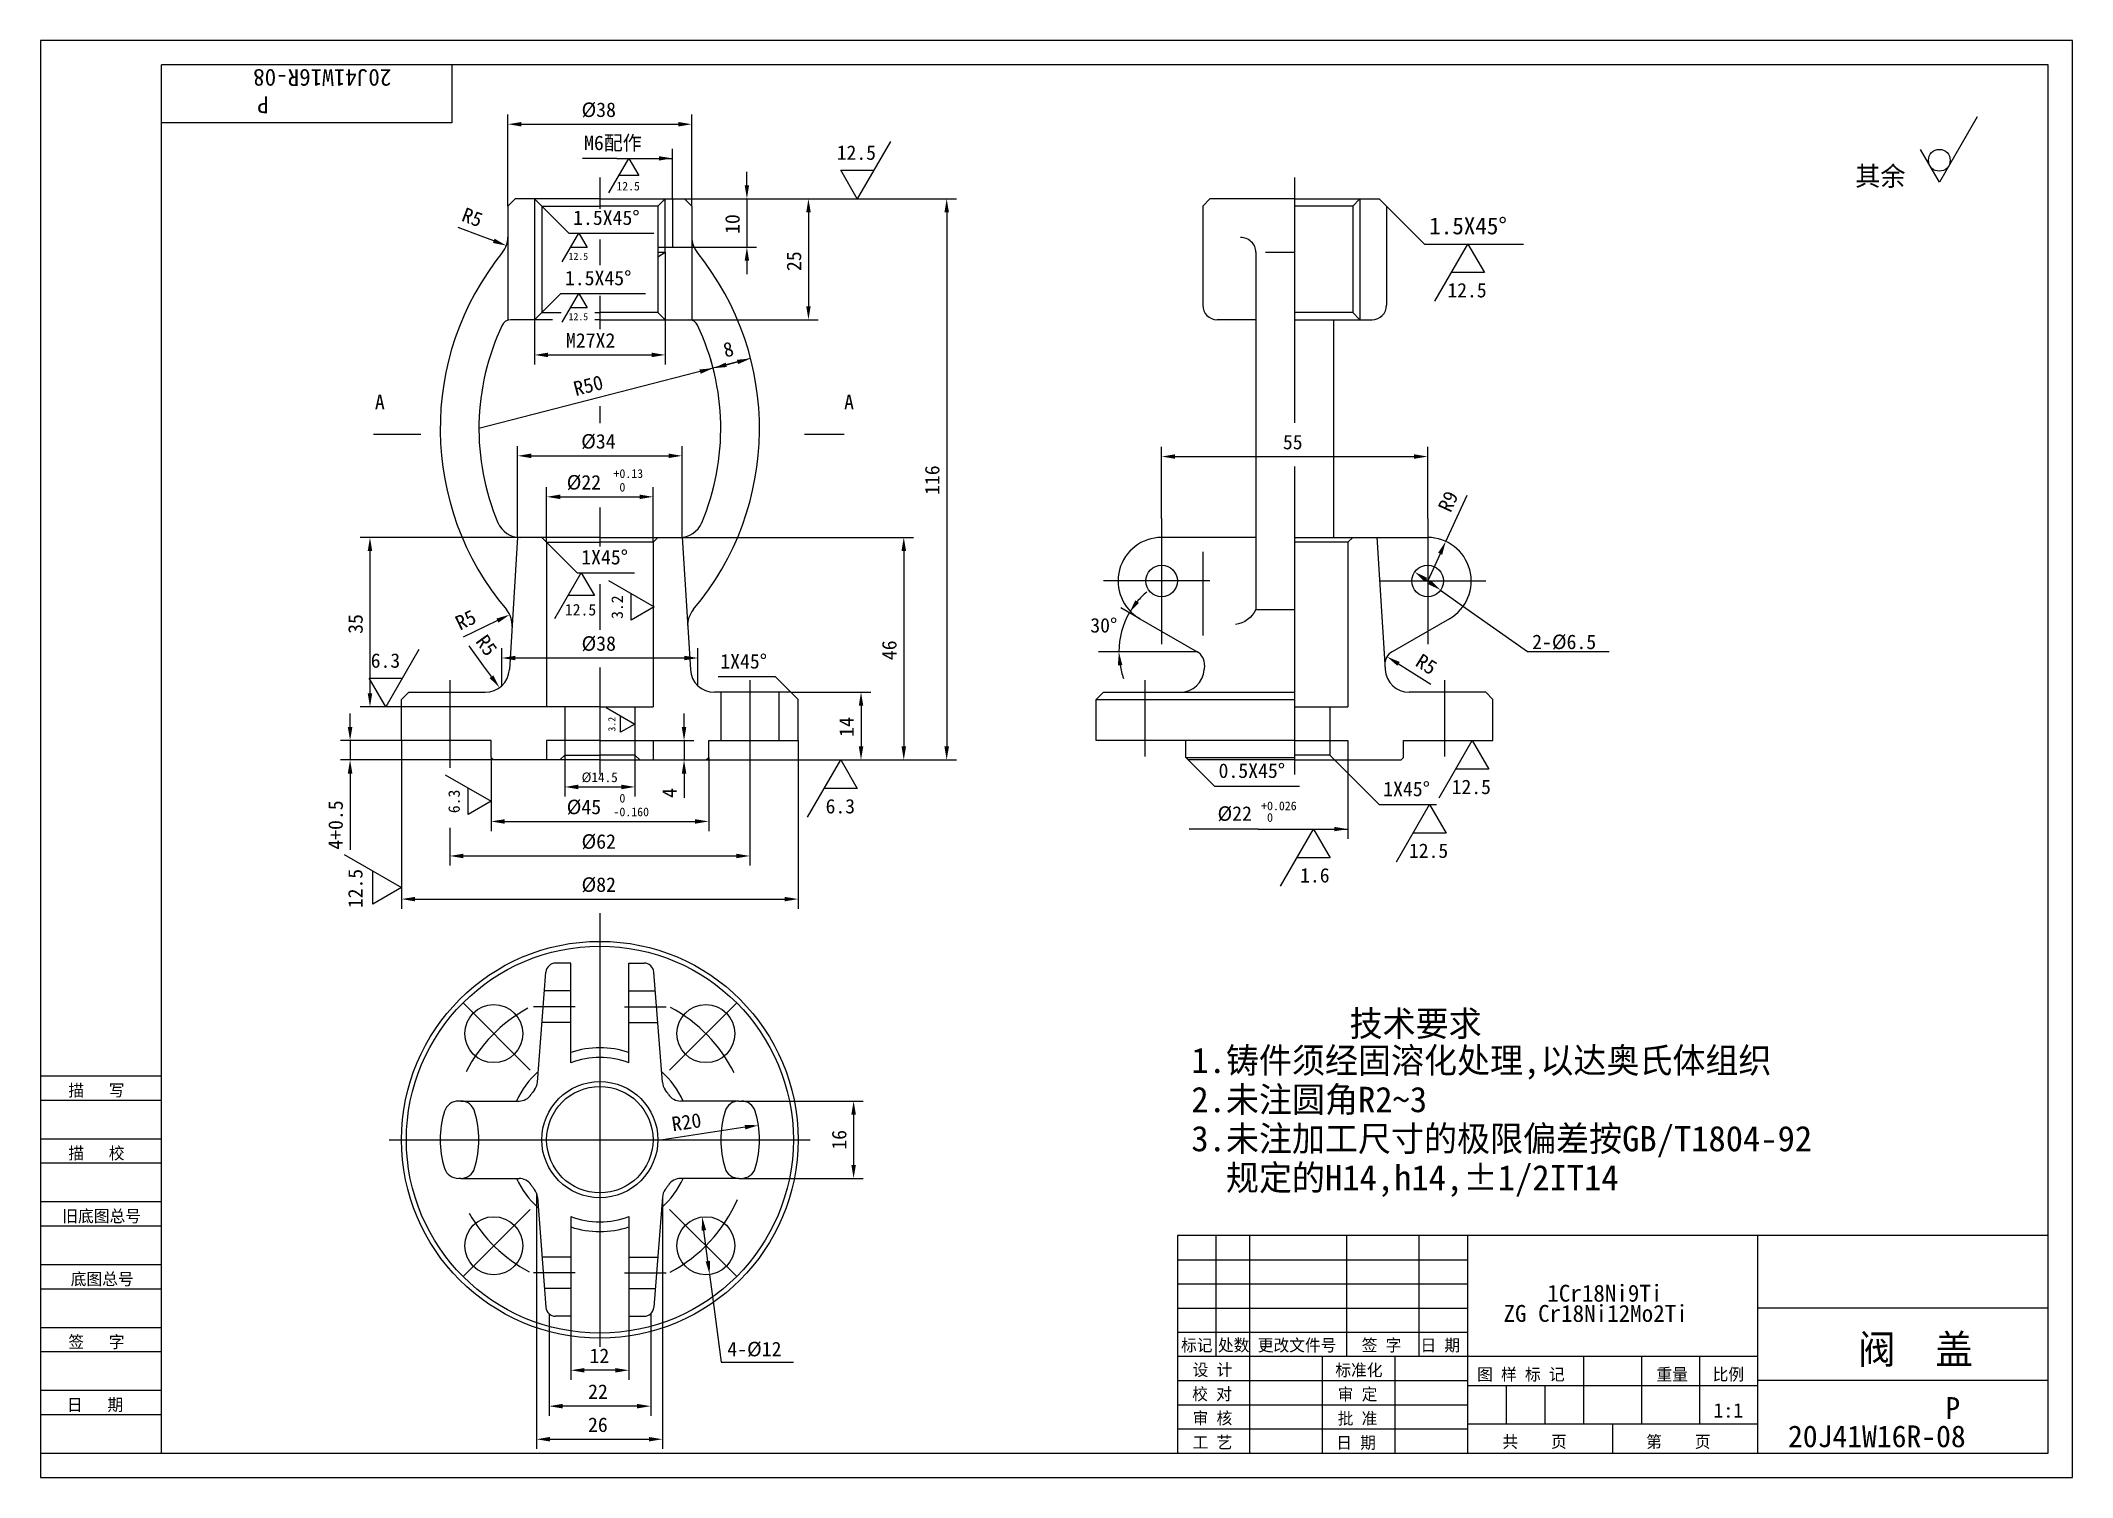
# Model space of a CAD drawing. Header units: metres. Extents: x 0 to 420, y 0 to 297.
import ezdxf

# ---------------------------------------------------------------- set-up
doc = ezdxf.new("R2010")
doc.units = ezdxf.units.M
for name, color, linetype in [('B', 3, 'Continuous'), ('C', 6, 'Continuous'), ('D', 1, 'Continuous'), ('FL', 5, 'Continuous'), ('T', 7, 'Continuous'), ('TL', 4, 'Continuous')]:
    doc.layers.add(name, color=color, linetype=linetype)

# ---------------------------------------------------------------- blocks, each defined once
blk = doc.blocks.new('TUKUN3')
at = {"layer": 'FL'}
for p, q in [((0, 297), (0, 0)), ((420, 297), (0, 297)), ((420, 0), (420, 297)), ((0, 78), (25, 78)), ((0, 70), (25, 70)), ((0, 65), (25, 65)), ((0, 57), (25, 57)), ((0, 52), (25, 52)), ((243, 25), (243, 50)), ((250, 5), (250, 50)), ((270, 25), (270, 50)), ((285, 25), (285, 50)), ((0, 44), (25, 44)), ((235, 45), (295, 45)), ((0, 39), (25, 39)), ((235, 40), (295, 40)), ((235, 35), (295, 35)), ((0, 31), (25, 31)), ((235, 30), (295, 30)), ((0, 26), (25, 26)), ((280, 5), (280, 25)), ((0, 18), (25, 18)), ((235, 20), (295, 20)), ((0, 13), (25, 13)), ((235, 15), (295, 15)), ((235, 10), (295, 10)), ((0, 0), (420, 0))]:
    blk.add_line(p, q, dxfattribs=at)
at = {"layer": 'TL'}
for p, q in [((25, 5), (25, 292)), ((415, 292), (25, 292)), ((85, 292), (85, 280)), ((415, 5), (415, 292)), ((85, 280), (25, 280)), ((0, 83), (25, 83)), ((235, 50), (235, 5)), ((415, 50), (235, 50)), ((295, 5), (295, 50)), ((355, 5), (355, 50)), ((415, 35), (355, 35)), ((355, 25), (235, 25)), ((265, 5), (265, 25)), ((319, 11), (319, 25)), ((331, 11), (331, 25)), ((343, 11), (343, 25)), ((295, 19), (355, 19)), ((303, 11), (303, 19)), ((311, 11), (311, 19)), ((415, 20), (355, 20)), ((355, 11), (295, 11)), ((325, 5), (325, 11)), ((0, 5), (415, 5))]:
    blk.add_line(p, q, dxfattribs=at)
at = {"layer": 'T'}
for s, p in [('描   写', (5.74, 78.76)), ('描   校', (5.74, 65.76)), ('旧底图总号', (4.49, 52.76)), ('底图总号', (6.22, 39.76)), ('签   字', (5.74, 26.76)), ('标记', (235.75, 26.07)), ('处数', (243.38, 26.07)), ('更改文件号', (251.61, 26.07)), ('签 字', (273.1, 26.07)), ('日 期', (285.23, 26.07)), ('设 计', (238.14, 20.99)), ('标准化', (267.65, 20.93)), ('图 样 标 记', (296.95, 20.04)), ('重量', (334.03, 20.04)), ('比例', (345.64, 20.04)), ('校 对', (238.05, 15.99)), ('审 定', (268.13, 15.93)), ('日   期', (5.45, 13.76)), ('审 核', (238.14, 10.99)), ('批 准', (268.13, 10.93)), ('工 艺', (238.14, 5.99)), ('日 期', (267.84, 5.93)), ('共    页', (302.18, 6.13)), ('第    页', (331.9, 6.13))]:
    blk.add_text(s, height=2.5, dxfattribs=at).set_placement(p)

msp = doc.modelspace()

# ---------------------------------------------------------------- linework, layer by layer
at = {"layer": 'B'}
for p, q in [((109.6, 100.55), (104.15, 100.55)), ((121.6, 100.55), (127.05, 100.55)), ((109.6, 94.05), (103.65, 94.05)), ((121.6, 94.05), (127.56, 94.05)), ((109.6, 45.55), (103.65, 45.55)), ((121.6, 45.55), (127.56, 45.55)), ((109.6, 39.05), (104.15, 39.05)), ((121.6, 39.05), (127.05, 39.05))]:
    msp.add_line(p, q, dxfattribs=at)
at = {"layer": 'C'}
for p, q in [((115.6, 268.72), (115.6, 262.24)), ((259.23, 268.72), (259.23, 217.98)), ((115.6, 255.88), (115.6, 250.58)), ((115.6, 244.22), (115.6, 237.33)), ((115.6, 221.44), (115.6, 217.95)), ((259.23, 208.98), (259.23, 145.3)), ((115.6, 200.46), (115.6, 192.43)), ((231.73, 198.21), (231.73, 172.23)), ((286.73, 198.21), (286.73, 172.23)), ((241.67, 185.3), (219.73, 185.3)), ((276.79, 185.3), (298.73, 185.3)), ((115.6, 184.66), (115.6, 175.21)), ((84.6, 164.77), (84.6, 149.03)), ((115.6, 167.43), (115.6, 145.3)), ((146.6, 164.77), (146.6, 149.03)), ((228.23, 164.77), (228.23, 149.03)), ((290.23, 164.77), (290.23, 149.03)), ((115.6, 116.63), (115.6, 26.96)), ((101.2, 84.21), (87.32, 98.09)), ((110.51, 97.3), (101.87, 97.3)), ((120.7, 97.3), (129.34, 97.3)), ((130.01, 84.21), (143.89, 98.09)), ((72.04, 69.8), (159.07, 69.8)), ((101.2, 55.4), (87.32, 41.52)), ((130.01, 55.4), (143.89, 41.52)), ((110.51, 42.3), (101.87, 42.3)), ((120.7, 42.3), (129.34, 42.3))]:
    msp.add_line(p, q, dxfattribs=at)
for start, end in [(118.74, 153.07), (26.42, 61.94), (209.34, 241.81), (297.93, 336.57)]:
    msp.add_arc((115.6, 69.8), 31, start, end, dxfattribs=at)
at = {"layer": 'D'}
for p, q in [((96.6, 262.8), (96.6, 281.72)), ((134.6, 262.8), (134.6, 281.72)), ((99.4, 279.72), (131.8, 279.72)), ((400.31, 281.28), (392.5, 267.76)), ((130.6, 264.3), (130.6, 274.66)), ((175.65, 276.13), (168.82, 264.3)), ((392.5, 267.76), (388.6, 274.52)), ((119.11, 272.66), (112.04, 272.66)), ((117.48, 265.56), (121.58, 272.66)), ((119.11, 272.66), (130.6, 272.66)), ((123.63, 269.11), (119.53, 269.11)), ((121.58, 272.66), (123.63, 269.11)), ((146, 267.1), (146, 269.9)), ((165.41, 270.21), (172.24, 270.21)), ((168.82, 264.3), (165.41, 270.21)), ((103.6, 262.8), (109.21, 257.19)), ((133.1, 264.3), (148, 264.3)), ((146, 264.3), (146, 254.3)), ((148, 264.3), (160.72, 264.3)), ((158.72, 261.5), (158.72, 242.1)), ((160.72, 264.3), (189.3, 264.3)), ((187.3, 261.5), (187.3, 151.1)), ((278.23, 262.8), (286.06, 254.96)), ((91.04, 256.61), (86.28, 258.4)), ((93.66, 255.62), (91.04, 256.61)), ((107.84, 251.27), (111.26, 257.19)), ((109.21, 257.19), (126.76, 257.19)), ((111.26, 257.19), (112.97, 254.23)), ((112.97, 254.23), (109.55, 254.23)), ((130.6, 254.3), (148, 254.3)), ((286.06, 254.96), (306.54, 254.96)), ((288.23, 243.13), (295.06, 254.96)), ((295.06, 254.96), (298.47, 249.05)), ((146, 251.5), (146, 248.7)), ((298.47, 249.05), (291.64, 249.05)), ((103.6, 240.8), (107.52, 244.72)), ((107.52, 244.72), (125.07, 244.72)), ((107.84, 238.8), (111.26, 244.72)), ((111.26, 244.72), (112.97, 241.76)), ((112.97, 241.76), (109.55, 241.76)), ((102.1, 239.3), (102.1, 230.03)), ((129.1, 239.3), (129.1, 230.03)), ((134.01, 239.3), (160.72, 239.3)), ((146.77, 231.28), (90.6, 216.8)), ((104.9, 232.03), (126.3, 232.03)), ((139.02, 229.28), (138.52, 231.22)), ((146.77, 231.28), (146.27, 233.21)), ((141.73, 229.98), (144.06, 230.58)), ((98.61, 194.33), (98.61, 213.17)), ((101.41, 211.17), (129.8, 211.17)), ((132.6, 194.33), (132.6, 213.17)), ((231.73, 198.21), (231.73, 213.02)), ((234.53, 211.02), (283.93, 211.02)), ((286.73, 198.21), (286.73, 213.02)), ((104.6, 193.3), (104.6, 204.7)), ((107.4, 202.7), (123.8, 202.7)), ((126.6, 193.3), (126.6, 204.7)), ((292.8, 198.58), (294.86, 203.07)), ((290.47, 193.48), (292.8, 198.58)), ((99.15, 194.3), (66.08, 194.3)), ((104.6, 193.3), (110.9, 187.01)), ((132.06, 194.3), (180.43, 194.3)), ((68.08, 191.5), (68.08, 162.1)), ((178.43, 191.5), (178.43, 151.1)), ((289.31, 190.94), (286.73, 185.3)), ((106.31, 177.54), (111.77, 187.01)), ((110.9, 187.01), (122.75, 187.01)), ((111.77, 187.01), (114.51, 182.27)), ((117.36, 185.41), (126.83, 179.95)), ((287.1, 185.04), (286.36, 185.56)), ((114.51, 182.27), (109.04, 182.27)), ((122.1, 177.22), (122.1, 182.68)), ((289.38, 183.42), (293.96, 180.19)), ((94.44, 177.12), (91.92, 175.9)), ((126.83, 179.95), (122.1, 177.22)), ((227.23, 177.5), (223.33, 179.75)), ((293.96, 180.19), (307.34, 170.75)), ((91.92, 175.9), (87.34, 173.69)), ((78.18, 171.13), (71.35, 159.3)), ((91.55, 167.78), (88.57, 171.9)), ((95.33, 163.65), (95.33, 171.38)), ((98.13, 169.38), (133.08, 169.38)), ((135.88, 163.65), (135.88, 171.38)), ((239.08, 170.66), (218.7, 170.66)), ((280.7, 168.17), (283.08, 166.68)), ((307.34, 170.75), (322.34, 170.75)), ((322.34, 170.75), (324.24, 170.75)), ((71.35, 159.3), (67.94, 165.21)), ((67.94, 165.21), (74.77, 165.21)), ((93.2, 165.52), (91.55, 167.78)), ((151.92, 165.49), (140.07, 165.49)), ((155.1, 162.3), (151.92, 165.49)), ((283.08, 166.68), (287.39, 163.98)), ((155.1, 162.3), (171.59, 162.3)), ((63.97, 155.1), (63.97, 157.9)), ((104.6, 159.3), (66.08, 159.3)), ((116.94, 159.14), (122.85, 155.73)), ((119.9, 154.02), (119.9, 157.43)), ((122.85, 155.73), (119.9, 154.02)), ((133.01, 155.1), (133.01, 157.9)), ((169.59, 159.5), (169.59, 151.1)), ((74.6, 152.3), (61.97, 152.3)), ((63.97, 152.3), (63.97, 148.3)), ((74.6, 152.3), (74.6, 117.54)), ((126.6, 152.3), (135.01, 152.3)), ((133.01, 152.3), (133.01, 148.3)), ((156.6, 152.3), (156.6, 117.54)), ((289.11, 140.47), (295.94, 152.3)), ((295.94, 152.3), (299.35, 146.38)), ((93.6, 148.3), (61.97, 148.3)), ((84.6, 149.03), (84.6, 146.66)), ((93.1, 148.8), (93.1, 133.59)), ((108.35, 149.3), (108.35, 140.72)), ((122.85, 149.3), (122.85, 140.72)), ((126.6, 148.3), (135.01, 148.3)), ((137.6, 148.3), (171.59, 148.3)), ((138.1, 148.8), (138.1, 133.59)), ((146.6, 149.03), (146.6, 126.45)), ((158.56, 136.47), (165.39, 148.3)), ((165.39, 148.3), (168.8, 142.38)), ((171.59, 148.3), (180.43, 148.3)), ((180.43, 148.3), (189.3, 148.3)), ((237.23, 148.3), (242.65, 142.88)), ((267.48, 148.3), (276.67, 139.1)), ((270.23, 148.3), (270.23, 132.01)), ((63.97, 145.5), (63.97, 142.7)), ((83.64, 145.25), (93.1, 139.79)), ((133.01, 145.5), (133.01, 142.7)), ((242.65, 142.88), (260.2, 142.88)), ((299.35, 146.38), (292.52, 146.38)), ((63.97, 142.7), (63.97, 129.75)), ((88.37, 137.06), (88.37, 142.52)), ((93.1, 139.79), (88.37, 137.06)), ((111.15, 142.72), (120.05, 142.72)), ((133.01, 142.7), (133.01, 140.46)), ((168.8, 142.38), (161.97, 142.38)), ((276.67, 139.1), (288.52, 139.1)), ((280.28, 127.27), (287.11, 139.1)), ((287.11, 139.1), (290.52, 133.19)), ((95.9, 135.59), (135.3, 135.59)), ((84.6, 134.29), (84.6, 126.45)), ((251.7, 134.01), (237.44, 134.01)), ((251.7, 134.01), (270.23, 134.01)), ((256.3, 122.18), (263.13, 134.01)), ((263.13, 134.01), (266.54, 128.1)), ((290.52, 133.19), (283.69, 133.19)), ((62.77, 128.76), (74.6, 121.93)), ((87.4, 128.45), (143.8, 128.45)), ((266.54, 128.1), (259.71, 128.1)), ((68.69, 118.51), (68.69, 125.34)), ((74.6, 121.93), (68.69, 118.51)), ((77.4, 119.54), (153.8, 119.54)), ((144.85, 77.8), (170.06, 77.8)), ((145.61, 72.37), (128.6, 69.8)), ((168.06, 75), (168.06, 64.6)), ((144.85, 61.8), (170.06, 61.8)), ((102.49, 58.77), (102.49, 5.88)), ((128.53, 57.93), (128.53, 5.88)), ((137.94, 44.71), (137.11, 51.06)), ((138.3, 41.93), (139.02, 36.38)), ((105.1, 33.84), (105.1, 12.72)), ((126.11, 33.84), (126.11, 12.72)), ((139.02, 36.38), (140.65, 23.79)), ((109.6, 33.3), (109.6, 20.14)), ((121.6, 33.3), (121.6, 20.14)), ((118.8, 22.14), (112.4, 22.14)), ((140.65, 23.79), (155.65, 23.79)), ((123.31, 14.72), (107.9, 14.72)), ((105.29, 7.88), (125.73, 7.88))]:
    msp.add_line(p, q, dxfattribs=at)
msp.add_circle((392.5, 272.26), 2.25, dxfattribs=at)
for start, end in [(130.15, 140.08), (150, 180), (189.92, 199.85)]:
    msp.add_arc((239.08, 170.66), 16.18, start, end, dxfattribs=at)
for points in [[(99.4, 280.19), (99.4, 279.25), (96.6, 279.72)], [(131.8, 280.19), (131.8, 279.25), (134.6, 279.72)], [(127.8, 273.11), (130.6, 272.66), (127.8, 272.21)], [(145.53, 267.1), (146.46, 267.1), (146, 264.3)], [(158.26, 261.5), (159.19, 261.5), (158.72, 264.3)], [(186.83, 261.5), (187.77, 261.5), (187.3, 264.3)], [(93.5, 255.18), (93.83, 256.06), (96.28, 254.63)], [(145.53, 251.5), (146.46, 251.5), (146, 254.3)], [(158.26, 242.1), (159.19, 242.1), (158.72, 239.3)], [(104.9, 232.5), (104.9, 231.57), (102.1, 232.03)], [(126.3, 232.5), (126.3, 231.57), (129.1, 232.03)], [(143.94, 231.03), (144.17, 230.13), (146.77, 231.28)], [(136.43, 228.13), (136.19, 229.03), (139.02, 229.28)], [(141.62, 230.43), (141.85, 229.53), (139.02, 229.28)], [(101.41, 211.64), (101.41, 210.71), (98.61, 211.17)], [(129.8, 211.64), (129.8, 210.71), (132.6, 211.17)], [(234.53, 211.49), (234.53, 210.55), (231.73, 211.02)], [(283.93, 211.49), (283.93, 210.55), (286.73, 211.02)], [(107.4, 203.16), (107.4, 202.23), (104.6, 202.7)], [(123.8, 203.16), (123.8, 202.23), (126.6, 202.7)], [(67.61, 191.5), (68.55, 191.5), (68.08, 194.3)], [(177.96, 191.5), (178.9, 191.5), (178.43, 194.3)], [(289.73, 190.74), (288.88, 191.13), (290.47, 193.48)], [(286.09, 185.18), (286.63, 185.94), (284.07, 187.17)], [(286.83, 184.66), (287.36, 185.42), (289.38, 183.42)], [(227.05, 180.78), (226.29, 181.31), (225.07, 178.75)], [(94.65, 176.7), (94.24, 177.54), (96.96, 178.34)], [(98.13, 169.84), (98.13, 168.91), (95.33, 169.38)], [(133.08, 169.84), (133.08, 168.91), (135.88, 169.38)], [(222.68, 167.83), (223.61, 167.91), (222.9, 170.66)], [(280.46, 167.77), (280.95, 168.56), (278.33, 169.65)], [(92.82, 165.24), (93.58, 165.79), (94.84, 163.25)], [(67.61, 162.1), (68.55, 162.1), (68.08, 159.3)], [(169.13, 159.5), (170.06, 159.5), (169.59, 162.3)], [(63.5, 155.1), (64.44, 155.1), (63.97, 152.3)], [(132.54, 155.1), (133.47, 155.1), (133.01, 152.3)], [(63.5, 145.5), (64.44, 145.5), (63.97, 148.3)], [(132.54, 145.5), (133.47, 145.5), (133.01, 148.3)], [(169.13, 151.1), (170.06, 151.1), (169.59, 148.3)], [(177.96, 151.1), (178.9, 151.1), (178.43, 148.3)], [(186.83, 151.1), (187.77, 151.1), (187.3, 148.3)], [(111.15, 143.19), (111.15, 142.25), (108.35, 142.72)], [(120.05, 143.19), (120.05, 142.25), (122.85, 142.72)], [(95.9, 136.05), (95.9, 135.12), (93.1, 135.59)], [(135.3, 136.05), (135.3, 135.12), (138.1, 135.59)], [(267.43, 134.46), (270.23, 134.01), (267.43, 133.56)], [(87.4, 128.92), (87.4, 127.99), (84.6, 128.45)], [(143.8, 128.92), (143.8, 127.99), (146.6, 128.45)], [(77.4, 120), (77.4, 119.07), (74.6, 119.54)], [(153.8, 120), (153.8, 119.07), (156.6, 119.54)], [(167.59, 75), (168.53, 75), (168.06, 77.8)], [(145.68, 71.91), (145.54, 72.84), (148.38, 72.79)], [(167.59, 64.6), (168.53, 64.6), (168.06, 61.8)], [(136.65, 51), (137.58, 51.12), (136.75, 53.83)], [(137.47, 44.65), (138.4, 44.77), (138.3, 41.93)], [(112.4, 22.6), (112.4, 21.67), (109.6, 22.14)], [(118.8, 22.6), (118.8, 21.67), (121.6, 22.14)], [(107.9, 15.19), (107.9, 14.25), (105.1, 14.72)], [(123.31, 15.19), (123.31, 14.25), (126.11, 14.72)], [(105.29, 8.35), (105.29, 7.42), (102.49, 7.88)], [(125.73, 8.35), (125.73, 7.42), (128.53, 7.88)]]:
    msp.add_solid(points, dxfattribs=at)
at = {"layer": 'FL'}
for p, q in [((102.1, 264.3), (102.1, 239.3)), ((130.6, 264.3), (130.6, 254.3)), ((272.73, 264.3), (272.73, 239.3)), ((129.1, 253.3), (129.1, 239.3))]:
    msp.add_line(p, q, dxfattribs=at)
at = {"layer": 'TL'}
for p, q in [((98.1, 264.3), (96.6, 262.8)), ((96.6, 262.8), (96.6, 239.21)), ((115.6, 264.3), (98.1, 264.3)), ((102.1, 264.3), (103.6, 262.8)), ((103.6, 262.8), (115.6, 262.8)), ((103.6, 262.8), (103.6, 240.8)), ((115.6, 264.3), (133.1, 264.3)), ((127.6, 262.8), (115.6, 262.8)), ((129.1, 264.3), (127.6, 262.8)), ((127.6, 262.8), (127.6, 240.8)), ((129.1, 253.3), (129.1, 264.3)), ((133.1, 264.3), (134.6, 262.8)), ((134.6, 262.8), (134.6, 239.21)), ((241.73, 264.3), (240.23, 262.8)), ((240.23, 262.8), (240.23, 242.3)), ((259.23, 264.3), (241.73, 264.3)), ((259.23, 264.3), (276.73, 264.3)), ((271.23, 262.8), (259.23, 262.8)), ((272.73, 264.3), (271.23, 262.8)), ((271.23, 262.8), (271.23, 240.8)), ((276.73, 264.3), (278.23, 262.8)), ((278.23, 262.8), (278.23, 242.3)), ((127.6, 254.3), (130.6, 254.3)), ((127.6, 252.3), (129.1, 253.3)), ((127.6, 253.3), (129.1, 253.3)), ((251.23, 253.25), (251.23, 179.39)), ((253.21, 253.25), (259.23, 253.25)), ((102.1, 239.3), (103.6, 240.8)), ((103.6, 240.8), (107.58, 240.8)), ((114.58, 240.8), (115.6, 240.8)), ((127.6, 240.8), (115.6, 240.8)), ((129.1, 239.3), (127.6, 240.8)), ((271.23, 240.8), (259.23, 240.8)), ((272.73, 239.3), (271.23, 240.8)), ((105.83, 239.3), (97.2, 239.3)), ((115.6, 239.3), (114.58, 239.3)), ((115.6, 239.3), (134.01, 239.3)), ((251.23, 239.3), (243.23, 239.3)), ((259.23, 239.3), (275.23, 239.3)), ((267.23, 239.3), (267.23, 194.3)), ((68.82, 215.62), (78.57, 215.62)), ((157.9, 215.62), (166.09, 215.62)), ((98.61, 194.33), (96.9, 166.99)), ((115.6, 194.3), (99.15, 194.3)), ((104.6, 193.3), (103.6, 194.3)), ((104.6, 193.3), (115.6, 193.3)), ((104.6, 193.3), (104.6, 159.3)), ((115.6, 194.3), (132.06, 194.3)), ((126.6, 193.3), (115.6, 193.3)), ((126.6, 193.3), (127.6, 194.3)), ((126.6, 193.3), (126.6, 159.3)), ((132.6, 194.33), (134.31, 166.99)), ((251.23, 194.3), (231.73, 194.3)), ((259.23, 194.3), (286.73, 194.3)), ((270.23, 193.3), (259.23, 193.3)), ((270.23, 193.3), (271.23, 194.3)), ((270.23, 193.3), (270.23, 159.3)), ((276.23, 194.33), (277.94, 166.99)), ((240.3, 174.01), (240.3, 191.34)), ((227.23, 177.5), (239.08, 170.66)), ((251.23, 179.39), (259.23, 179.39)), ((291.23, 177.5), (279.37, 170.66)), ((240.58, 167.87), (240.52, 166.99)), ((277.88, 167.87), (277.94, 166.99)), ((76.1, 162.3), (74.6, 160.8)), ((74.6, 152.3), (74.6, 160.8)), ((76.1, 162.3), (91.91, 162.3)), ((155.1, 162.3), (139.3, 162.3)), ((140.6, 162.3), (140.6, 152.3)), ((152.6, 162.3), (152.6, 152.3)), ((155.1, 162.3), (156.6, 160.8)), ((156.6, 152.3), (156.6, 160.8)), ((218.23, 160.8), (219.73, 162.3)), ((218.23, 160.8), (259.23, 160.8)), ((218.23, 152.3), (218.23, 160.8)), ((219.73, 162.3), (259.23, 162.3)), ((298.73, 162.3), (282.93, 162.3)), ((298.73, 162.3), (300.23, 160.8)), ((300.23, 152.3), (300.23, 160.8)), ((115.6, 159.3), (104.6, 159.3)), ((108.35, 159.3), (108.35, 149.3)), ((115.6, 159.3), (126.6, 159.3)), ((122.85, 159.3), (122.85, 149.3)), ((259.23, 159.3), (270.23, 159.3)), ((266.48, 159.3), (266.48, 149.3)), ((93.1, 152.3), (74.6, 152.3)), ((93.1, 148.8), (93.1, 152.3)), ((115.6, 152.3), (104.6, 152.3)), ((104.6, 152.3), (104.6, 148.3)), ((115.6, 152.3), (126.6, 152.3)), ((126.6, 152.3), (126.6, 148.3)), ((138.1, 152.3), (156.6, 152.3)), ((138.1, 148.8), (138.1, 152.3)), ((259.23, 152.3), (218.23, 152.3)), ((236.73, 148.8), (236.73, 152.3)), ((259.23, 152.3), (270.23, 152.3)), ((270.23, 152.3), (270.23, 148.3)), ((281.73, 152.3), (300.23, 152.3)), ((281.73, 148.8), (281.73, 152.3)), ((93.6, 148.3), (93.1, 148.8)), ((115.6, 148.3), (93.6, 148.3)), ((108.35, 149.3), (107.35, 148.3)), ((108.35, 149.3), (115.6, 149.3)), ((122.85, 149.3), (115.6, 149.3)), ((115.6, 148.3), (137.6, 148.3)), ((122.85, 149.3), (123.85, 148.3)), ((137.6, 148.3), (138.1, 148.8)), ((236.73, 148.8), (259.23, 148.8)), ((237.23, 148.3), (236.73, 148.8)), ((259.23, 148.3), (237.23, 148.3)), ((266.48, 149.3), (259.23, 149.3)), ((259.23, 148.3), (281.23, 148.3)), ((266.48, 149.3), (267.48, 148.3)), ((281.23, 148.3), (281.73, 148.8)), ((109.6, 106.3), (106.45, 106.3)), ((109.6, 85.71), (109.6, 106.3)), ((121.6, 85.71), (121.6, 106.3)), ((121.6, 106.3), (124.75, 106.3)), ((102.68, 81.68), (104.46, 104.46)), ((128.53, 81.68), (126.75, 104.46)), ((86.85, 77.8), (86.36, 77.8)), ((86.85, 77.8), (98.9, 77.8)), ((144.36, 77.8), (132.31, 77.8)), ((144.36, 77.8), (144.85, 77.8)), ((86.85, 61.8), (86.36, 61.8)), ((86.85, 61.8), (98.9, 61.8)), ((144.36, 61.8), (132.31, 61.8)), ((144.36, 61.8), (144.85, 61.8)), ((102.68, 57.93), (104.46, 35.15)), ((128.53, 57.93), (126.75, 35.15)), ((109.6, 53.9), (109.6, 33.3)), ((121.6, 53.9), (121.6, 33.3)), ((109.6, 33.3), (106.45, 33.3)), ((121.6, 33.3), (124.75, 33.3))]:
    msp.add_line(p, q, dxfattribs=at)
for points in [[(251.23, 253.25, 0.42), (248.04, 256.29, 0.42)], [(251.23, 179.39, -0.24), (246.98, 176.28, -0.24)]]:
    msp.add_lwpolyline(points, format="xyb", dxfattribs=at)
for centre, radius in [((231.73, 185.3), 3.25), ((286.73, 185.3), 3.25), ((115.6, 69.8), 41), ((115.6, 69.8), 40), ((93.68, 91.73), 6), ((137.52, 91.73), 6), ((115.6, 69.8), 12), ((115.6, 69.8), 11), ((93.68, 47.88), 6), ((137.52, 47.88), 6)]:
    msp.add_circle(centre, radius, dxfattribs=at)
for centre, radius, start, end in [((91.6, 256.4), 5, 321.06, 0), ((139.6, 256.4), 5, 180, 218.94), ((140.6, 216.8), 58, 141.06, 220.17), ((90.6, 216.8), 58, 319.83, 38.94), ((243.23, 242.3), 3, 180, 270), ((275.23, 242.3), 3, 270, 360), ((140.6, 216.8), 50, 154.72, 202.89), ((97.2, 237.3), 2, 90, 154.72), ((134.01, 237.3), 2, 25.28, 90), ((90.6, 216.8), 50, 337.11, 25.28), ((99.15, 199.3), 5, 202.89, 270), ((132.06, 199.3), 5, 270, 337.11), ((231.73, 185.3), 9, 90, 240), ((286.73, 185.3), 9, 300, 90), ((92.46, 176.16), 5, 356.42, 40.17), ((138.75, 176.16), 5, 139.83, 183.58), ((237.58, 168.06), 3, 356.42, 60), ((280.87, 168.06), 3, 120, 183.58), ((91.91, 167.3), 5, 270, 356.42), ((139.3, 167.3), 5, 183.58, 270), ((235.53, 167.3), 5, 270, 356.42), ((282.93, 167.3), 5, 183.58, 270), ((106.45, 104.3), 2, 90, 175.52), ((124.75, 104.3), 2, 4.48, 90), ((115.6, 69.8), 19, 71.59, 108.41), ((115.6, 69.8), 17, 69.33, 110.67), ((115.6, 69.8), 19, 132.17, 155.1), ((115.6, 69.8), 17, 142.74, 146.63), ((99.69, 81.91), 3, 322.74, 355.52), ((115.6, 69.8), 19, 24.9, 47.83), ((131.52, 81.91), 3, 184.48, 217.26), ((115.6, 69.8), 17, 33.37, 37.26), ((102.6, 69.8), 20, 162.9, 197.1), ((86.36, 74.8), 3, 90, 162.9), ((86.85, 74.8), 3, 17.1, 90), ((70.6, 69.8), 20, 342.9, 17.1), ((98.9, 80.8), 3, 270, 326.63), ((132.31, 80.8), 3, 213.37, 270), ((160.6, 69.8), 20, 162.9, 197.1), ((144.36, 74.8), 3, 90, 162.9), ((144.85, 74.8), 3, 17.1, 90), ((128.6, 69.8), 20, 342.9, 17.1), ((86.36, 64.8), 3, 197.1, 270), ((86.85, 64.8), 3, 270, 342.9), ((144.36, 64.8), 3, 197.1, 270), ((144.85, 64.8), 3, 270, 342.9), ((115.6, 69.8), 19, 204.9, 227.83), ((98.9, 58.8), 3, 33.37, 90), ((115.6, 69.8), 17, 213.37, 217.26), ((99.69, 57.7), 3, 4.48, 37.26), ((115.6, 69.8), 19, 312.17, 335.1), ((131.52, 57.7), 3, 142.74, 175.52), ((115.6, 69.8), 17, 322.74, 326.63), ((132.31, 58.8), 3, 90, 146.63), ((115.6, 69.8), 17, 249.33, 290.67), ((115.6, 69.8), 19, 251.59, 288.41), ((106.45, 35.3), 2, 184.48, 270), ((124.75, 35.3), 2, 270, 355.52)]:
    msp.add_arc(centre, radius, start, end, dxfattribs=at)

# ---------------------------------------------------------------- block references
at = {"layer": 'D'}
msp.add_blockref('TUKUN3', (0, 0), dxfattribs=at)

# ---------------------------------------------------------------- texts
for s, height, rotation, p in [('20J41W16R-08', 3.5, 180, (72.5, 291.09)), ('P', 3.5, 180, (47.16, 285.5)), ('R5', 3, 339.32, (86.81, 259.81)), ('10', 3, 90, (144.5, 257.04)), ('25', 3, 90, (157.22, 249.37)), ('8', 3, 14.46, (141.55, 231.48)), ('R50', 3, 14.46, (110.63, 223.51)), ('116', 3, 90, (185.8, 203.08)), ('R9', 3, 65.43, (291.47, 199.28)), ('3.2', 2.38, 90, (120.37, 177.46)), ('35', 3, 90, (66.58, 174.37)), ('R5', 3, 25.76, (86.68, 175.04)), ('R5', 3, 305.95, (89.78, 172.78)), ('46', 3, 90, (176.93, 168.94)), ('R5', 3, 327.92, (283.95, 167.9)), ('3.2', 1.49, 90, (118.82, 154.17)), ('14', 3, 90, (168.09, 153.08)), ('4+0.5', 3, 90, (62.47, 129.75)), ('6.3', 2.38, 90, (86.65, 137.3)), ('4', 3, 90, (131.51, 140.46)), ('12.5', 2.98, 90, (66.54, 117.68)), ('R20', 3, 8.59, (130.71, 71.51)), ('16', 3, 90, (166.56, 67.73))]:
    msp.add_text(s, height=height, rotation=rotation, dxfattribs=at).set_placement(p)
for s, height, p in [('%%C38', 3, (111.82, 281.22)), ('M6配作', 3, (112.34, 274.37)), ('12.5', 2.98, (164.57, 272.36)), ('其余', 4, (375.11, 266.99)), ('12.5', 1.78, (119.03, 266.03)), ('1.5X45%%d', 3, (110.07, 258.9)), ('1.5X45%%d', 3.5, (287.06, 256.96)), ('12.5', 1.49, (109.13, 251.67)), ('1.5X45%%d', 3, (108.38, 246.43)), ('12.5', 2.98, (290.81, 243.92)), ('12.5', 1.49, (109.13, 239.2)), ('M27X2', 3, (108.6, 233.53)), ('A', 3, (69.1, 220.79)), ('A', 3, (166.09, 220.79)), ('%%C34', 3, (111.75, 212.67)), ('55', 3, (256.8, 212.52)), ('%%C22', 3, (108.75, 204.2)), ('+0.13', 1.8, (118.42, 206.6)), (' 0', 1.8, (118.42, 203.78)), ('1X45%%d', 3, (111.75, 188.72)), ('12.5', 2.38, (108.37, 178.17)), ('30%%D', 3, (216.98, 174.64)), ('%%C38', 3, (111.82, 170.88)), ('2-%%C6.5', 3, (308.33, 171.22)), ('6.3', 2.98, (68.24, 167.36)), ('1X45%%d', 3, (140.49, 167.2)), ('0.5X45%%d', 3, (243.5, 144.59)), ('%%C14.5', 2, (111.84, 143.72)), ('1X45%%d', 3, (277.53, 140.81)), ('12.5', 2.98, (291.69, 141.25)), ('%%C45', 3, (108.75, 137.09)), (' 0', 1.8, (118.42, 139.49)), ('6.3', 2.98, (162.27, 137.25)), ('%%C22', 3, (243.29, 135.73)), ('+0.026', 1.8, (252.3, 137.91)), ('-0.160', 1.8, (118.42, 136.67)), (' 0', 1.8, (252.3, 135.51)), ('%%C62', 3, (111.82, 129.95)), ('12.5', 2.98, (282.86, 128.06)), ('%%C82', 3, (111.82, 121.04)), ('1.6', 2.98, (260.37, 122.97)), ('技术要求', 5.25, (270.58, 91.19)), ('1.铸件须经固溶化处理,以达奥氏体组织', 5.25, (237.88, 83.58)), ('2.未注圆角R2%%1263', 5.25, (237.88, 75.49)), ('3.未注加工尺寸的极限偏差按GB/T1804-92', 5.25, (237.88, 67.41)), ('  规定的H14,h14,%%P1/2IT14', 5.25, (237.88, 59.32)), ('1Cr18Ni9Ti', 3.5, (311.45, 36.32)), ('ZG Cr18Ni12Mo2Ti', 3.5, (302.4, 32.14)), ('阀  盖', 6, (375.68, 23.48)), ('12', 3, (113.46, 23.64)), ('4-%%C12', 3, (141.95, 25.03)), ('22', 3, (113.18, 16.22)), ('1:1', 3, (345.82, 12.35)), ('P', 4.5, (393.75, 12.09)), ('26', 3, (113.15, 9.38)), ('20J41W16R-08', 4.5, (361.22, 6.24))]:
    msp.add_text(s, height=height, dxfattribs=at).set_placement(p)

doc.saveas('drawing.dxf')
